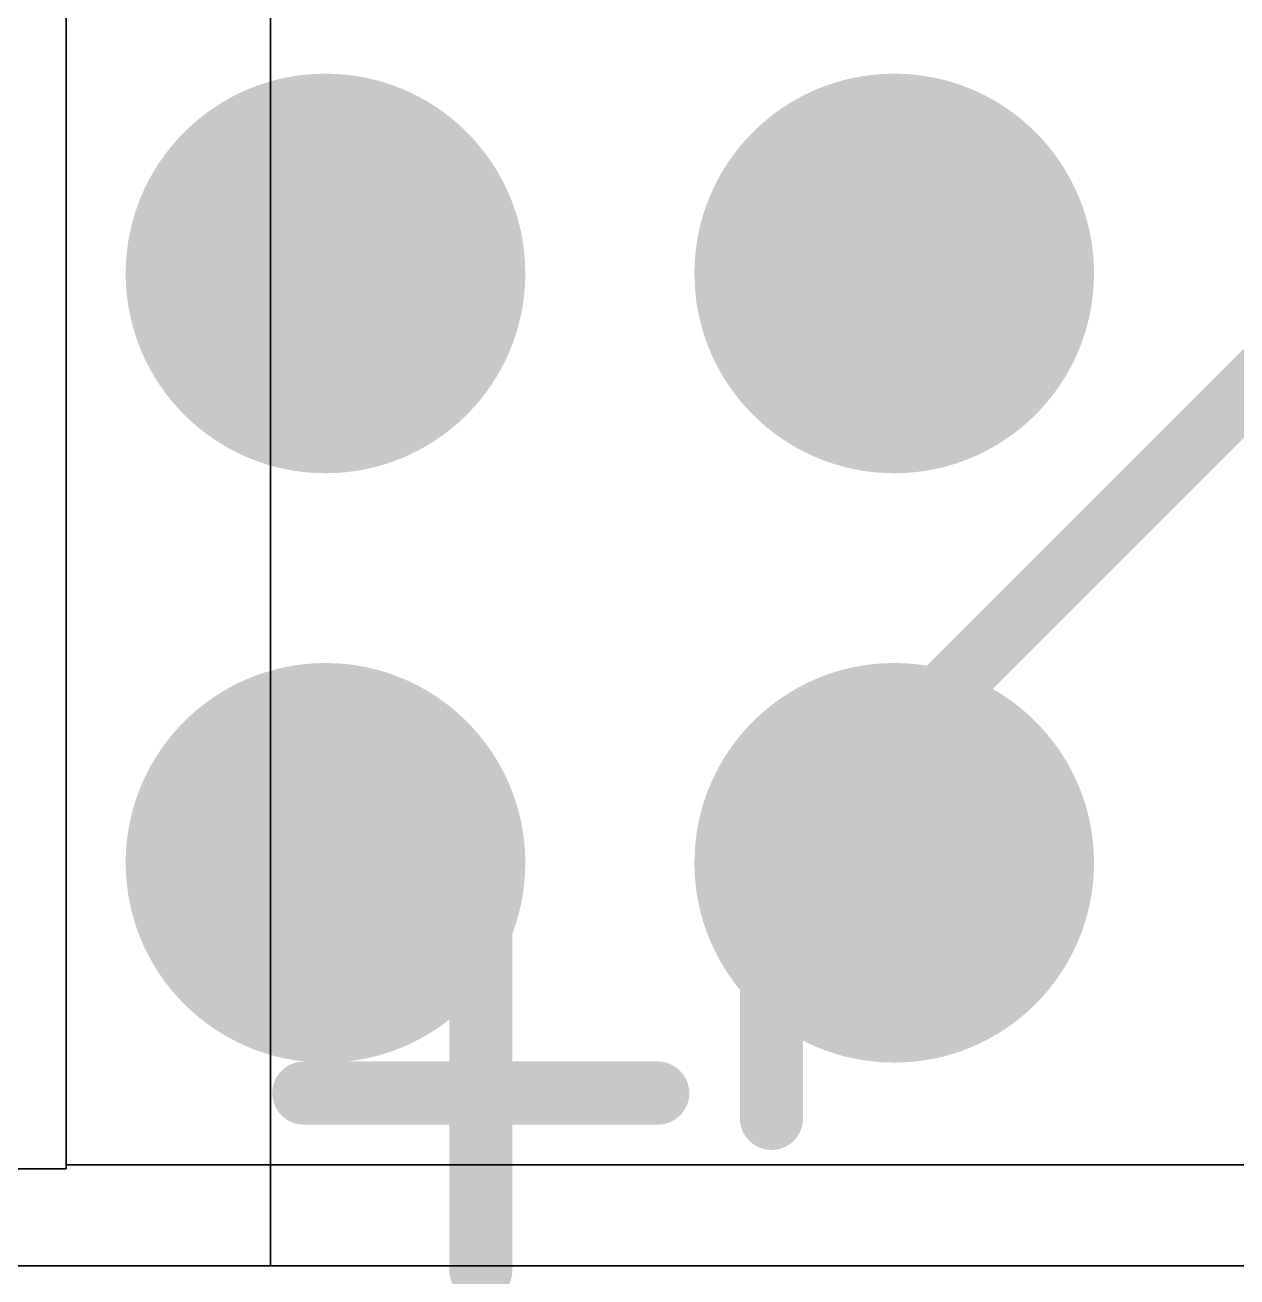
# Model space of a CAD drawing. Header units: inches. Extents: x -3 to 5259, y -3 to 5282.
# Drawn here: x 137.267 to 139.703, y 93.909 to 96.426 of the extents above; entities that cross this region are included whole.
import ezdxf

# ---------------------------------------------------------------- set-up
doc = ezdxf.new("R2010")
doc.units = ezdxf.units.IN
for name, color, linetype in [('Bottom Layer', 5, 'Continuous'), ('Bottom Solder', 6, 'Continuous'), ('Drill Drawing', 1, 'Continuous'), ('Layer 1', 16, 'Continuous'), ('Layer 2', 76, 'Continuous'), ('Top Layer', 1, 'Continuous'), ('Top Overlay', 2, 'Continuous'), ('Top Solder', 216, 'Continuous'), ('Via Holes', 16, 'Continuous')]:
    doc.layers.add(name, color=color, linetype=linetype)

# ---------------------------------------------------------------- blocks, each defined once
blk = doc.blocks.new('RVT1H470M0607_280')
at = {"layer": 'Top Overlay'}
for points in [[(-3.3334, 1.8288, 0.127, 0.127, 0), (-1.8348, 3.3274, 0.127, 0.127, 0)], [(-3.3334, 1.3208, 0.127, 0.127, 0), (-3.3334, 1.8288, 0.127, 0.127, 0)], [(-3.9176, 1.016, 0.127, 0.127, 0), (-3.9176, 1.7272, 0.127, 0.127, 0)], [(-4.2732, 1.3716, 0.127, 0.127, 0), (-3.562, 1.3716, 0.127, 0.127, 0)]]:
    blk.add_lwpolyline(points, format="xyseb", dxfattribs=at)
for points in [[(-3.3651, 1.8288, 0.0635, 0.0635, 1), (-3.3016, 1.8288, 0.0635, 0.0635, 1)], [(-3.3651, 1.8288, 0.0635, 0.0635, 1), (-3.3016, 1.8288, 0.0635, 0.0635, 1)], [(-3.9493, 1.7272, 0.0635, 0.0635, 1), (-3.8858, 1.7272, 0.0635, 0.0635, 1)], [(-4.3049, 1.3716, 0.0635, 0.0635, 1), (-4.2414, 1.3716, 0.0635, 0.0635, 1)], [(-3.5937, 1.3716, 0.0635, 0.0635, 1), (-3.5302, 1.3716, 0.0635, 0.0635, 1)], [(-3.3651, 1.3208, 0.0635, 0.0635, 1), (-3.3016, 1.3208, 0.0635, 0.0635, 1)], [(-3.9493, 1.016, 0.0635, 0.0635, 1), (-3.8858, 1.016, 0.0635, 0.0635, 1)]]:
    blk.add_lwpolyline(points, format="xyseb", close=True, dxfattribs=at)

msp = doc.modelspace()

# ---------------------------------------------------------------- hatches: boundary and pattern name
at = {"layer": 'Bottom Layer'}
h = msp.add_hatch(color=5, dxfattribs=at)
edge = h.paths.add_edge_path()
edge.add_arc((137.8712, 95.9267), 0.3, 0, 360)
h = msp.add_hatch(color=5, dxfattribs=at)
edge = h.paths.add_edge_path()
edge.add_arc((139.0142, 95.9267), 0.3, 0, 360)
h = msp.add_hatch(color=5, dxfattribs=at)
edge = h.paths.add_edge_path()
edge.add_arc((137.8712, 94.742), 0.3, 0, 360)
h = msp.add_hatch(color=5, dxfattribs=at)
edge = h.paths.add_edge_path()
edge.add_arc((139.0142, 94.742), 0.3, 0, 360)
at = {"layer": 'Bottom Solder'}
h = msp.add_hatch(color=6, dxfattribs=at)
edge = h.paths.add_edge_path()
edge.add_arc((137.8712, 95.9267), 0.4016, 0, 360)
h = msp.add_hatch(color=6, dxfattribs=at)
edge = h.paths.add_edge_path()
edge.add_arc((139.0142, 95.9267), 0.4016, 0, 360)
h = msp.add_hatch(color=6, dxfattribs=at)
edge = h.paths.add_edge_path()
edge.add_arc((137.8712, 94.742), 0.4016, 0, 360)
h = msp.add_hatch(color=6, dxfattribs=at)
edge = h.paths.add_edge_path()
edge.add_arc((139.0142, 94.742), 0.4016, 0, 360)
at = {"layer": 'Layer 1'}
h = msp.add_hatch(color=16, dxfattribs=at)
edge = h.paths.add_edge_path()
edge.add_arc((137.8712, 95.9267), 0.3, 0, 360)
h = msp.add_hatch(color=16, dxfattribs=at)
edge = h.paths.add_edge_path()
edge.add_arc((139.0142, 95.9267), 0.3, 0, 360)
h = msp.add_hatch(color=16, dxfattribs=at)
edge = h.paths.add_edge_path()
edge.add_arc((137.8712, 94.742), 0.3, 0, 360)
h = msp.add_hatch(color=16, dxfattribs=at)
edge = h.paths.add_edge_path()
edge.add_arc((139.0142, 94.742), 0.3, 0, 360)
at = {"layer": 'Layer 2'}
h = msp.add_hatch(color=76, dxfattribs=at)
edge = h.paths.add_edge_path()
edge.add_arc((137.8712, 95.9267), 0.3, 0, 360)
h = msp.add_hatch(color=76, dxfattribs=at)
edge = h.paths.add_edge_path()
edge.add_arc((139.0142, 95.9267), 0.3, 0, 360)
h = msp.add_hatch(color=76, dxfattribs=at)
edge = h.paths.add_edge_path()
edge.add_arc((137.8712, 94.742), 0.3, 0, 360)
h = msp.add_hatch(color=76, dxfattribs=at)
edge = h.paths.add_edge_path()
edge.add_arc((139.0142, 94.742), 0.3, 0, 360)
at = {"layer": 'Top Layer'}
h = msp.add_hatch(color=1, dxfattribs=at)
edge = h.paths.add_edge_path()
edge.add_arc((137.8712, 95.9267), 0.3, 0, 360)
h = msp.add_hatch(color=1, dxfattribs=at)
edge = h.paths.add_edge_path()
edge.add_arc((139.0142, 95.9267), 0.3, 0, 360)
h = msp.add_hatch(color=1, dxfattribs=at)
edge = h.paths.add_edge_path()
edge.add_arc((137.8712, 94.742), 0.3, 0, 360)
h = msp.add_hatch(color=1, dxfattribs=at)
edge = h.paths.add_edge_path()
edge.add_arc((139.0142, 94.742), 0.3, 0, 360)
at = {"layer": 'Top Solder'}
h = msp.add_hatch(color=216, dxfattribs=at)
edge = h.paths.add_edge_path()
edge.add_arc((137.8712, 95.9267), 0.4016, 0, 360)
h = msp.add_hatch(color=216, dxfattribs=at)
edge = h.paths.add_edge_path()
edge.add_arc((139.0142, 95.9267), 0.4016, 0, 360)
h = msp.add_hatch(color=216, dxfattribs=at)
edge = h.paths.add_edge_path()
edge.add_arc((137.8712, 94.742), 0.4016, 0, 360)
h = msp.add_hatch(color=216, dxfattribs=at)
edge = h.paths.add_edge_path()
edge.add_arc((139.0142, 94.742), 0.4016, 0, 360)
at = {"layer": 'Via Holes'}
h = msp.add_hatch(color=7, dxfattribs=at)
edge = h.paths.add_edge_path()
edge.add_arc((137.8712, 95.9267), 0.15, 0, 360)
h = msp.add_hatch(color=7, dxfattribs=at)
edge = h.paths.add_edge_path()
edge.add_arc((139.0142, 95.9267), 0.15, 0, 360)
h = msp.add_hatch(color=7, dxfattribs=at)
edge = h.paths.add_edge_path()
edge.add_arc((137.8712, 94.742), 0.15, 0, 360)
h = msp.add_hatch(color=7, dxfattribs=at)
edge = h.paths.add_edge_path()
edge.add_arc((139.0142, 94.742), 0.15, 0, 360)

# ---------------------------------------------------------------- linework, layer by layer
at = {"layer": 'Bottom Layer'}
for p, q in [((137.3499, 104.8183), (137.3499, 94.1266)), ((137.3499, 94.1348), (137.3499, 97.7185)), ((137.3499, 94.1266), (128.3669, 94.1266)), ((128.3669, 94.1266), (137.3499, 94.1266)), ((128.3669, 94.1266), (137.3499, 94.1266)), ((142.0563, 94.1348), (137.3499, 94.1348)), ((137.3499, 94.1266), (137.3499, 94.1348)), ((137.3499, 94.1348), (142.0563, 94.1348)), ((137.3499, 94.1266), (137.3499, 94.1348)), ((137.3499, 94.1348), (142.0563, 94.1348))]:
    msp.add_line(p, q, dxfattribs=at)
at = {"layer": 'Drill Drawing'}
for points in [[(137.7442, 96.0537, 0.0508, 0.0508, 0), (137.7442, 96.1807, 0.0508, 0.0508, 0)], [(137.7442, 96.1807, 0.0508, 0.0508, 0), (137.9982, 96.1807, 0.0508, 0.0508, 0)], [(137.9982, 96.0537, 0.0508, 0.0508, 0), (137.9982, 96.1807, 0.0508, 0.0508, 0)], [(138.8872, 96.0537, 0.0508, 0.0508, 0), (138.8872, 96.1807, 0.0508, 0.0508, 0)], [(138.8872, 96.1807, 0.0508, 0.0508, 0), (139.1412, 96.1807, 0.0508, 0.0508, 0)], [(139.1412, 96.0537, 0.0508, 0.0508, 0), (139.1412, 96.1807, 0.0508, 0.0508, 0)], [(137.795, 96.0029, 0.0508, 0.0508, 0), (137.795, 96.0791, 0.0508, 0.0508, 0)], [(137.795, 96.0791, 0.0508, 0.0508, 0), (137.9474, 96.0791, 0.0508, 0.0508, 0)], [(137.9474, 96.0029, 0.0508, 0.0508, 0), (137.9474, 96.0791, 0.0508, 0.0508, 0)], [(138.938, 96.0029, 0.0508, 0.0508, 0), (138.938, 96.0791, 0.0508, 0.0508, 0)], [(138.938, 96.0791, 0.0508, 0.0508, 0), (139.0904, 96.0791, 0.0508, 0.0508, 0)], [(139.0904, 96.0029, 0.0508, 0.0508, 0), (139.0904, 96.0791, 0.0508, 0.0508, 0)], [(137.6172, 95.7997, 0.0508, 0.0508, 0), (137.6172, 96.0537, 0.0508, 0.0508, 0)], [(137.6172, 96.0537, 0.0508, 0.0508, 0), (137.7442, 96.0537, 0.0508, 0.0508, 0)], [(137.9982, 96.0537, 0.0508, 0.0508, 0), (138.1252, 96.0537, 0.0508, 0.0508, 0)], [(138.1252, 95.7997, 0.0508, 0.0508, 0), (138.1252, 96.0537, 0.0508, 0.0508, 0)], [(138.7602, 95.7997, 0.0508, 0.0508, 0), (138.7602, 96.0537, 0.0508, 0.0508, 0)], [(138.7602, 96.0537, 0.0508, 0.0508, 0), (138.8872, 96.0537, 0.0508, 0.0508, 0)], [(139.1412, 96.0537, 0.0508, 0.0508, 0), (139.2682, 96.0537, 0.0508, 0.0508, 0)], [(139.2682, 95.7997, 0.0508, 0.0508, 0), (139.2682, 96.0537, 0.0508, 0.0508, 0)], [(137.7188, 95.8505, 0.0508, 0.0508, 0), (137.7188, 96.0029, 0.0508, 0.0508, 0)], [(137.7188, 96.0029, 0.0508, 0.0508, 0), (137.795, 96.0029, 0.0508, 0.0508, 0)], [(137.9474, 96.0029, 0.0508, 0.0508, 0), (138.0236, 96.0029, 0.0508, 0.0508, 0)], [(138.0236, 95.8505, 0.0508, 0.0508, 0), (138.0236, 96.0029, 0.0508, 0.0508, 0)], [(138.8618, 95.8505, 0.0508, 0.0508, 0), (138.8618, 96.0029, 0.0508, 0.0508, 0)], [(138.8618, 96.0029, 0.0508, 0.0508, 0), (138.938, 96.0029, 0.0508, 0.0508, 0)], [(139.0904, 96.0029, 0.0508, 0.0508, 0), (139.1666, 96.0029, 0.0508, 0.0508, 0)], [(139.1666, 95.8505, 0.0508, 0.0508, 0), (139.1666, 96.0029, 0.0508, 0.0508, 0)], [(137.7188, 95.8505, 0.0508, 0.0508, 0), (137.795, 95.8505, 0.0508, 0.0508, 0)], [(137.795, 95.7743, 0.0508, 0.0508, 0), (137.795, 95.8505, 0.0508, 0.0508, 0)], [(137.9474, 95.8505, 0.0508, 0.0508, 0), (138.0236, 95.8505, 0.0508, 0.0508, 0)], [(137.9474, 95.7743, 0.0508, 0.0508, 0), (137.9474, 95.8505, 0.0508, 0.0508, 0)], [(138.8618, 95.8505, 0.0508, 0.0508, 0), (138.938, 95.8505, 0.0508, 0.0508, 0)], [(138.938, 95.7743, 0.0508, 0.0508, 0), (138.938, 95.8505, 0.0508, 0.0508, 0)], [(139.0904, 95.8505, 0.0508, 0.0508, 0), (139.1666, 95.8505, 0.0508, 0.0508, 0)], [(139.0904, 95.7743, 0.0508, 0.0508, 0), (139.0904, 95.8505, 0.0508, 0.0508, 0)], [(137.6172, 95.7997, 0.0508, 0.0508, 0), (137.7442, 95.7997, 0.0508, 0.0508, 0)], [(137.7442, 95.6727, 0.0508, 0.0508, 0), (137.7442, 95.7997, 0.0508, 0.0508, 0)], [(137.9982, 95.7997, 0.0508, 0.0508, 0), (138.1252, 95.7997, 0.0508, 0.0508, 0)], [(137.9982, 95.6727, 0.0508, 0.0508, 0), (137.9982, 95.7997, 0.0508, 0.0508, 0)], [(138.7602, 95.7997, 0.0508, 0.0508, 0), (138.8872, 95.7997, 0.0508, 0.0508, 0)], [(138.8872, 95.6727, 0.0508, 0.0508, 0), (138.8872, 95.7997, 0.0508, 0.0508, 0)], [(139.1412, 95.7997, 0.0508, 0.0508, 0), (139.2682, 95.7997, 0.0508, 0.0508, 0)], [(139.1412, 95.6727, 0.0508, 0.0508, 0), (139.1412, 95.7997, 0.0508, 0.0508, 0)], [(137.795, 95.7743, 0.0508, 0.0508, 0), (137.9474, 95.7743, 0.0508, 0.0508, 0)], [(138.938, 95.7743, 0.0508, 0.0508, 0), (139.0904, 95.7743, 0.0508, 0.0508, 0)], [(137.7442, 95.6727, 0.0508, 0.0508, 0), (137.9982, 95.6727, 0.0508, 0.0508, 0)], [(138.8872, 95.6727, 0.0508, 0.0508, 0), (139.1412, 95.6727, 0.0508, 0.0508, 0)], [(137.7442, 94.869, 0.0508, 0.0508, 0), (137.7442, 94.996, 0.0508, 0.0508, 0)], [(137.7442, 94.996, 0.0508, 0.0508, 0), (137.9982, 94.996, 0.0508, 0.0508, 0)], [(137.9982, 94.869, 0.0508, 0.0508, 0), (137.9982, 94.996, 0.0508, 0.0508, 0)], [(138.8872, 94.869, 0.0508, 0.0508, 0), (138.8872, 94.996, 0.0508, 0.0508, 0)], [(138.8872, 94.996, 0.0508, 0.0508, 0), (139.1412, 94.996, 0.0508, 0.0508, 0)], [(139.1412, 94.869, 0.0508, 0.0508, 0), (139.1412, 94.996, 0.0508, 0.0508, 0)], [(137.795, 94.8182, 0.0508, 0.0508, 0), (137.795, 94.8944, 0.0508, 0.0508, 0)], [(137.795, 94.8944, 0.0508, 0.0508, 0), (137.9474, 94.8944, 0.0508, 0.0508, 0)], [(137.9474, 94.8182, 0.0508, 0.0508, 0), (137.9474, 94.8944, 0.0508, 0.0508, 0)], [(138.938, 94.8182, 0.0508, 0.0508, 0), (138.938, 94.8944, 0.0508, 0.0508, 0)], [(138.938, 94.8944, 0.0508, 0.0508, 0), (139.0904, 94.8944, 0.0508, 0.0508, 0)], [(139.0904, 94.8182, 0.0508, 0.0508, 0), (139.0904, 94.8944, 0.0508, 0.0508, 0)], [(137.6172, 94.615, 0.0508, 0.0508, 0), (137.6172, 94.869, 0.0508, 0.0508, 0)], [(137.6172, 94.869, 0.0508, 0.0508, 0), (137.7442, 94.869, 0.0508, 0.0508, 0)], [(137.9982, 94.869, 0.0508, 0.0508, 0), (138.1252, 94.869, 0.0508, 0.0508, 0)], [(138.1252, 94.615, 0.0508, 0.0508, 0), (138.1252, 94.869, 0.0508, 0.0508, 0)], [(138.7602, 94.615, 0.0508, 0.0508, 0), (138.7602, 94.869, 0.0508, 0.0508, 0)], [(138.7602, 94.869, 0.0508, 0.0508, 0), (138.8872, 94.869, 0.0508, 0.0508, 0)], [(139.1412, 94.869, 0.0508, 0.0508, 0), (139.2682, 94.869, 0.0508, 0.0508, 0)], [(139.2682, 94.615, 0.0508, 0.0508, 0), (139.2682, 94.869, 0.0508, 0.0508, 0)], [(137.7188, 94.6658, 0.0508, 0.0508, 0), (137.7188, 94.8182, 0.0508, 0.0508, 0)], [(137.7188, 94.8182, 0.0508, 0.0508, 0), (137.795, 94.8182, 0.0508, 0.0508, 0)], [(137.9474, 94.8182, 0.0508, 0.0508, 0), (138.0236, 94.8182, 0.0508, 0.0508, 0)], [(138.0236, 94.6658, 0.0508, 0.0508, 0), (138.0236, 94.8182, 0.0508, 0.0508, 0)], [(138.8618, 94.6658, 0.0508, 0.0508, 0), (138.8618, 94.8182, 0.0508, 0.0508, 0)], [(138.8618, 94.8182, 0.0508, 0.0508, 0), (138.938, 94.8182, 0.0508, 0.0508, 0)], [(139.0904, 94.8182, 0.0508, 0.0508, 0), (139.1666, 94.8182, 0.0508, 0.0508, 0)], [(139.1666, 94.6658, 0.0508, 0.0508, 0), (139.1666, 94.8182, 0.0508, 0.0508, 0)], [(137.7188, 94.6658, 0.0508, 0.0508, 0), (137.795, 94.6658, 0.0508, 0.0508, 0)], [(137.795, 94.5896, 0.0508, 0.0508, 0), (137.795, 94.6658, 0.0508, 0.0508, 0)], [(137.9474, 94.6658, 0.0508, 0.0508, 0), (138.0236, 94.6658, 0.0508, 0.0508, 0)], [(137.9474, 94.5896, 0.0508, 0.0508, 0), (137.9474, 94.6658, 0.0508, 0.0508, 0)], [(138.8618, 94.6658, 0.0508, 0.0508, 0), (138.938, 94.6658, 0.0508, 0.0508, 0)], [(138.938, 94.5896, 0.0508, 0.0508, 0), (138.938, 94.6658, 0.0508, 0.0508, 0)], [(139.0904, 94.6658, 0.0508, 0.0508, 0), (139.1666, 94.6658, 0.0508, 0.0508, 0)], [(139.0904, 94.5896, 0.0508, 0.0508, 0), (139.0904, 94.6658, 0.0508, 0.0508, 0)], [(137.6172, 94.615, 0.0508, 0.0508, 0), (137.7442, 94.615, 0.0508, 0.0508, 0)], [(137.7442, 94.488, 0.0508, 0.0508, 0), (137.7442, 94.615, 0.0508, 0.0508, 0)], [(137.9982, 94.615, 0.0508, 0.0508, 0), (138.1252, 94.615, 0.0508, 0.0508, 0)], [(137.9982, 94.488, 0.0508, 0.0508, 0), (137.9982, 94.615, 0.0508, 0.0508, 0)], [(138.7602, 94.615, 0.0508, 0.0508, 0), (138.8872, 94.615, 0.0508, 0.0508, 0)], [(138.8872, 94.488, 0.0508, 0.0508, 0), (138.8872, 94.615, 0.0508, 0.0508, 0)], [(139.1412, 94.615, 0.0508, 0.0508, 0), (139.2682, 94.615, 0.0508, 0.0508, 0)], [(139.1412, 94.488, 0.0508, 0.0508, 0), (139.1412, 94.615, 0.0508, 0.0508, 0)], [(137.795, 94.5896, 0.0508, 0.0508, 0), (137.9474, 94.5896, 0.0508, 0.0508, 0)], [(138.938, 94.5896, 0.0508, 0.0508, 0), (139.0904, 94.5896, 0.0508, 0.0508, 0)], [(137.7442, 94.488, 0.0508, 0.0508, 0), (137.9982, 94.488, 0.0508, 0.0508, 0)], [(138.8872, 94.488, 0.0508, 0.0508, 0), (139.1412, 94.488, 0.0508, 0.0508, 0)]]:
    msp.add_lwpolyline(points, format="xyseb", dxfattribs=at)
for points in [[(137.7315, 96.1807, 0.0254, 0.0254, 1), (137.7569, 96.1807, 0.0254, 0.0254, 1)], [(137.7315, 96.1807, 0.0254, 0.0254, 1), (137.7569, 96.1807, 0.0254, 0.0254, 1)], [(137.9855, 96.1807, 0.0254, 0.0254, 1), (138.0109, 96.1807, 0.0254, 0.0254, 1)], [(137.9855, 96.1807, 0.0254, 0.0254, 1), (138.0109, 96.1807, 0.0254, 0.0254, 1)], [(138.8745, 96.1807, 0.0254, 0.0254, 1), (138.8999, 96.1807, 0.0254, 0.0254, 1)], [(138.8745, 96.1807, 0.0254, 0.0254, 1), (138.8999, 96.1807, 0.0254, 0.0254, 1)], [(139.1285, 96.1807, 0.0254, 0.0254, 1), (139.1539, 96.1807, 0.0254, 0.0254, 1)], [(139.1285, 96.1807, 0.0254, 0.0254, 1), (139.1539, 96.1807, 0.0254, 0.0254, 1)], [(137.7823, 96.0791, 0.0254, 0.0254, 1), (137.8077, 96.0791, 0.0254, 0.0254, 1)], [(137.7823, 96.0791, 0.0254, 0.0254, 1), (137.8077, 96.0791, 0.0254, 0.0254, 1)], [(137.9347, 96.0791, 0.0254, 0.0254, 1), (137.9601, 96.0791, 0.0254, 0.0254, 1)], [(137.9347, 96.0791, 0.0254, 0.0254, 1), (137.9601, 96.0791, 0.0254, 0.0254, 1)], [(138.9253, 96.0791, 0.0254, 0.0254, 1), (138.9507, 96.0791, 0.0254, 0.0254, 1)], [(138.9253, 96.0791, 0.0254, 0.0254, 1), (138.9507, 96.0791, 0.0254, 0.0254, 1)], [(139.0777, 96.0791, 0.0254, 0.0254, 1), (139.1031, 96.0791, 0.0254, 0.0254, 1)], [(139.0777, 96.0791, 0.0254, 0.0254, 1), (139.1031, 96.0791, 0.0254, 0.0254, 1)], [(137.6045, 96.0537, 0.0254, 0.0254, 1), (137.6299, 96.0537, 0.0254, 0.0254, 1)], [(137.6045, 96.0537, 0.0254, 0.0254, 1), (137.6299, 96.0537, 0.0254, 0.0254, 1)], [(137.7315, 96.0537, 0.0254, 0.0254, 1), (137.7569, 96.0537, 0.0254, 0.0254, 1)], [(137.7315, 96.0537, 0.0254, 0.0254, 1), (137.7569, 96.0537, 0.0254, 0.0254, 1)], [(137.9855, 96.0537, 0.0254, 0.0254, 1), (138.0109, 96.0537, 0.0254, 0.0254, 1)], [(137.9855, 96.0537, 0.0254, 0.0254, 1), (138.0109, 96.0537, 0.0254, 0.0254, 1)], [(138.1125, 96.0537, 0.0254, 0.0254, 1), (138.1379, 96.0537, 0.0254, 0.0254, 1)], [(138.1125, 96.0537, 0.0254, 0.0254, 1), (138.1379, 96.0537, 0.0254, 0.0254, 1)], [(138.7475, 96.0537, 0.0254, 0.0254, 1), (138.7729, 96.0537, 0.0254, 0.0254, 1)], [(138.7475, 96.0537, 0.0254, 0.0254, 1), (138.7729, 96.0537, 0.0254, 0.0254, 1)], [(138.8745, 96.0537, 0.0254, 0.0254, 1), (138.8999, 96.0537, 0.0254, 0.0254, 1)], [(138.8745, 96.0537, 0.0254, 0.0254, 1), (138.8999, 96.0537, 0.0254, 0.0254, 1)], [(139.1285, 96.0537, 0.0254, 0.0254, 1), (139.1539, 96.0537, 0.0254, 0.0254, 1)], [(139.1285, 96.0537, 0.0254, 0.0254, 1), (139.1539, 96.0537, 0.0254, 0.0254, 1)], [(139.2555, 96.0537, 0.0254, 0.0254, 1), (139.2809, 96.0537, 0.0254, 0.0254, 1)], [(139.2555, 96.0537, 0.0254, 0.0254, 1), (139.2809, 96.0537, 0.0254, 0.0254, 1)], [(137.7061, 96.0029, 0.0254, 0.0254, 1), (137.7315, 96.0029, 0.0254, 0.0254, 1)], [(137.7061, 96.0029, 0.0254, 0.0254, 1), (137.7315, 96.0029, 0.0254, 0.0254, 1)], [(137.7823, 96.0029, 0.0254, 0.0254, 1), (137.8077, 96.0029, 0.0254, 0.0254, 1)], [(137.7823, 96.0029, 0.0254, 0.0254, 1), (137.8077, 96.0029, 0.0254, 0.0254, 1)], [(137.9347, 96.0029, 0.0254, 0.0254, 1), (137.9601, 96.0029, 0.0254, 0.0254, 1)], [(137.9347, 96.0029, 0.0254, 0.0254, 1), (137.9601, 96.0029, 0.0254, 0.0254, 1)], [(138.0109, 96.0029, 0.0254, 0.0254, 1), (138.0363, 96.0029, 0.0254, 0.0254, 1)], [(138.0109, 96.0029, 0.0254, 0.0254, 1), (138.0363, 96.0029, 0.0254, 0.0254, 1)], [(138.8491, 96.0029, 0.0254, 0.0254, 1), (138.8745, 96.0029, 0.0254, 0.0254, 1)], [(138.8491, 96.0029, 0.0254, 0.0254, 1), (138.8745, 96.0029, 0.0254, 0.0254, 1)], [(138.9253, 96.0029, 0.0254, 0.0254, 1), (138.9507, 96.0029, 0.0254, 0.0254, 1)], [(138.9253, 96.0029, 0.0254, 0.0254, 1), (138.9507, 96.0029, 0.0254, 0.0254, 1)], [(139.0777, 96.0029, 0.0254, 0.0254, 1), (139.1031, 96.0029, 0.0254, 0.0254, 1)], [(139.0777, 96.0029, 0.0254, 0.0254, 1), (139.1031, 96.0029, 0.0254, 0.0254, 1)], [(139.1539, 96.0029, 0.0254, 0.0254, 1), (139.1793, 96.0029, 0.0254, 0.0254, 1)], [(139.1539, 96.0029, 0.0254, 0.0254, 1), (139.1793, 96.0029, 0.0254, 0.0254, 1)], [(137.7061, 95.8505, 0.0254, 0.0254, 1), (137.7315, 95.8505, 0.0254, 0.0254, 1)], [(137.7061, 95.8505, 0.0254, 0.0254, 1), (137.7315, 95.8505, 0.0254, 0.0254, 1)], [(137.7823, 95.8505, 0.0254, 0.0254, 1), (137.8077, 95.8505, 0.0254, 0.0254, 1)], [(137.7823, 95.8505, 0.0254, 0.0254, 1), (137.8077, 95.8505, 0.0254, 0.0254, 1)], [(137.9347, 95.8505, 0.0254, 0.0254, 1), (137.9601, 95.8505, 0.0254, 0.0254, 1)], [(137.9347, 95.8505, 0.0254, 0.0254, 1), (137.9601, 95.8505, 0.0254, 0.0254, 1)], [(138.0109, 95.8505, 0.0254, 0.0254, 1), (138.0363, 95.8505, 0.0254, 0.0254, 1)], [(138.0109, 95.8505, 0.0254, 0.0254, 1), (138.0363, 95.8505, 0.0254, 0.0254, 1)], [(138.8491, 95.8505, 0.0254, 0.0254, 1), (138.8745, 95.8505, 0.0254, 0.0254, 1)], [(138.8491, 95.8505, 0.0254, 0.0254, 1), (138.8745, 95.8505, 0.0254, 0.0254, 1)], [(138.9253, 95.8505, 0.0254, 0.0254, 1), (138.9507, 95.8505, 0.0254, 0.0254, 1)], [(138.9253, 95.8505, 0.0254, 0.0254, 1), (138.9507, 95.8505, 0.0254, 0.0254, 1)], [(139.0777, 95.8505, 0.0254, 0.0254, 1), (139.1031, 95.8505, 0.0254, 0.0254, 1)], [(139.0777, 95.8505, 0.0254, 0.0254, 1), (139.1031, 95.8505, 0.0254, 0.0254, 1)], [(139.1539, 95.8505, 0.0254, 0.0254, 1), (139.1793, 95.8505, 0.0254, 0.0254, 1)], [(139.1539, 95.8505, 0.0254, 0.0254, 1), (139.1793, 95.8505, 0.0254, 0.0254, 1)], [(137.6045, 95.7997, 0.0254, 0.0254, 1), (137.6299, 95.7997, 0.0254, 0.0254, 1)], [(137.6045, 95.7997, 0.0254, 0.0254, 1), (137.6299, 95.7997, 0.0254, 0.0254, 1)], [(137.7315, 95.7997, 0.0254, 0.0254, 1), (137.7569, 95.7997, 0.0254, 0.0254, 1)], [(137.7315, 95.7997, 0.0254, 0.0254, 1), (137.7569, 95.7997, 0.0254, 0.0254, 1)], [(137.9855, 95.7997, 0.0254, 0.0254, 1), (138.0109, 95.7997, 0.0254, 0.0254, 1)], [(137.9855, 95.7997, 0.0254, 0.0254, 1), (138.0109, 95.7997, 0.0254, 0.0254, 1)], [(138.1125, 95.7997, 0.0254, 0.0254, 1), (138.1379, 95.7997, 0.0254, 0.0254, 1)], [(138.1125, 95.7997, 0.0254, 0.0254, 1), (138.1379, 95.7997, 0.0254, 0.0254, 1)], [(138.7475, 95.7997, 0.0254, 0.0254, 1), (138.7729, 95.7997, 0.0254, 0.0254, 1)], [(138.7475, 95.7997, 0.0254, 0.0254, 1), (138.7729, 95.7997, 0.0254, 0.0254, 1)], [(138.8745, 95.7997, 0.0254, 0.0254, 1), (138.8999, 95.7997, 0.0254, 0.0254, 1)], [(138.8745, 95.7997, 0.0254, 0.0254, 1), (138.8999, 95.7997, 0.0254, 0.0254, 1)], [(139.1285, 95.7997, 0.0254, 0.0254, 1), (139.1539, 95.7997, 0.0254, 0.0254, 1)], [(139.1285, 95.7997, 0.0254, 0.0254, 1), (139.1539, 95.7997, 0.0254, 0.0254, 1)], [(139.2555, 95.7997, 0.0254, 0.0254, 1), (139.2809, 95.7997, 0.0254, 0.0254, 1)], [(139.2555, 95.7997, 0.0254, 0.0254, 1), (139.2809, 95.7997, 0.0254, 0.0254, 1)], [(137.7823, 95.7743, 0.0254, 0.0254, 1), (137.8077, 95.7743, 0.0254, 0.0254, 1)], [(137.7823, 95.7743, 0.0254, 0.0254, 1), (137.8077, 95.7743, 0.0254, 0.0254, 1)], [(137.9347, 95.7743, 0.0254, 0.0254, 1), (137.9601, 95.7743, 0.0254, 0.0254, 1)], [(137.9347, 95.7743, 0.0254, 0.0254, 1), (137.9601, 95.7743, 0.0254, 0.0254, 1)], [(138.9253, 95.7743, 0.0254, 0.0254, 1), (138.9507, 95.7743, 0.0254, 0.0254, 1)], [(138.9253, 95.7743, 0.0254, 0.0254, 1), (138.9507, 95.7743, 0.0254, 0.0254, 1)], [(139.0777, 95.7743, 0.0254, 0.0254, 1), (139.1031, 95.7743, 0.0254, 0.0254, 1)], [(139.0777, 95.7743, 0.0254, 0.0254, 1), (139.1031, 95.7743, 0.0254, 0.0254, 1)], [(137.7315, 95.6727, 0.0254, 0.0254, 1), (137.7569, 95.6727, 0.0254, 0.0254, 1)], [(137.7315, 95.6727, 0.0254, 0.0254, 1), (137.7569, 95.6727, 0.0254, 0.0254, 1)], [(137.9855, 95.6727, 0.0254, 0.0254, 1), (138.0109, 95.6727, 0.0254, 0.0254, 1)], [(137.9855, 95.6727, 0.0254, 0.0254, 1), (138.0109, 95.6727, 0.0254, 0.0254, 1)], [(138.8745, 95.6727, 0.0254, 0.0254, 1), (138.8999, 95.6727, 0.0254, 0.0254, 1)], [(138.8745, 95.6727, 0.0254, 0.0254, 1), (138.8999, 95.6727, 0.0254, 0.0254, 1)], [(139.1285, 95.6727, 0.0254, 0.0254, 1), (139.1539, 95.6727, 0.0254, 0.0254, 1)], [(139.1285, 95.6727, 0.0254, 0.0254, 1), (139.1539, 95.6727, 0.0254, 0.0254, 1)], [(137.7315, 94.996, 0.0254, 0.0254, 1), (137.7569, 94.996, 0.0254, 0.0254, 1)], [(137.7315, 94.996, 0.0254, 0.0254, 1), (137.7569, 94.996, 0.0254, 0.0254, 1)], [(137.9855, 94.996, 0.0254, 0.0254, 1), (138.0109, 94.996, 0.0254, 0.0254, 1)], [(137.9855, 94.996, 0.0254, 0.0254, 1), (138.0109, 94.996, 0.0254, 0.0254, 1)], [(138.8745, 94.996, 0.0254, 0.0254, 1), (138.8999, 94.996, 0.0254, 0.0254, 1)], [(138.8745, 94.996, 0.0254, 0.0254, 1), (138.8999, 94.996, 0.0254, 0.0254, 1)], [(139.1285, 94.996, 0.0254, 0.0254, 1), (139.1539, 94.996, 0.0254, 0.0254, 1)], [(139.1285, 94.996, 0.0254, 0.0254, 1), (139.1539, 94.996, 0.0254, 0.0254, 1)], [(137.7823, 94.8944, 0.0254, 0.0254, 1), (137.8077, 94.8944, 0.0254, 0.0254, 1)], [(137.7823, 94.8944, 0.0254, 0.0254, 1), (137.8077, 94.8944, 0.0254, 0.0254, 1)], [(137.9347, 94.8944, 0.0254, 0.0254, 1), (137.9601, 94.8944, 0.0254, 0.0254, 1)], [(137.9347, 94.8944, 0.0254, 0.0254, 1), (137.9601, 94.8944, 0.0254, 0.0254, 1)], [(138.9253, 94.8944, 0.0254, 0.0254, 1), (138.9507, 94.8944, 0.0254, 0.0254, 1)], [(138.9253, 94.8944, 0.0254, 0.0254, 1), (138.9507, 94.8944, 0.0254, 0.0254, 1)], [(139.0777, 94.8944, 0.0254, 0.0254, 1), (139.1031, 94.8944, 0.0254, 0.0254, 1)], [(139.0777, 94.8944, 0.0254, 0.0254, 1), (139.1031, 94.8944, 0.0254, 0.0254, 1)], [(137.6045, 94.869, 0.0254, 0.0254, 1), (137.6299, 94.869, 0.0254, 0.0254, 1)], [(137.6045, 94.869, 0.0254, 0.0254, 1), (137.6299, 94.869, 0.0254, 0.0254, 1)], [(137.7315, 94.869, 0.0254, 0.0254, 1), (137.7569, 94.869, 0.0254, 0.0254, 1)], [(137.7315, 94.869, 0.0254, 0.0254, 1), (137.7569, 94.869, 0.0254, 0.0254, 1)], [(137.9855, 94.869, 0.0254, 0.0254, 1), (138.0109, 94.869, 0.0254, 0.0254, 1)], [(137.9855, 94.869, 0.0254, 0.0254, 1), (138.0109, 94.869, 0.0254, 0.0254, 1)], [(138.1125, 94.869, 0.0254, 0.0254, 1), (138.1379, 94.869, 0.0254, 0.0254, 1)], [(138.1125, 94.869, 0.0254, 0.0254, 1), (138.1379, 94.869, 0.0254, 0.0254, 1)], [(138.7475, 94.869, 0.0254, 0.0254, 1), (138.7729, 94.869, 0.0254, 0.0254, 1)], [(138.7475, 94.869, 0.0254, 0.0254, 1), (138.7729, 94.869, 0.0254, 0.0254, 1)], [(138.8745, 94.869, 0.0254, 0.0254, 1), (138.8999, 94.869, 0.0254, 0.0254, 1)], [(138.8745, 94.869, 0.0254, 0.0254, 1), (138.8999, 94.869, 0.0254, 0.0254, 1)], [(139.1285, 94.869, 0.0254, 0.0254, 1), (139.1539, 94.869, 0.0254, 0.0254, 1)], [(139.1285, 94.869, 0.0254, 0.0254, 1), (139.1539, 94.869, 0.0254, 0.0254, 1)], [(139.2555, 94.869, 0.0254, 0.0254, 1), (139.2809, 94.869, 0.0254, 0.0254, 1)], [(139.2555, 94.869, 0.0254, 0.0254, 1), (139.2809, 94.869, 0.0254, 0.0254, 1)], [(137.7061, 94.8182, 0.0254, 0.0254, 1), (137.7315, 94.8182, 0.0254, 0.0254, 1)], [(137.7061, 94.8182, 0.0254, 0.0254, 1), (137.7315, 94.8182, 0.0254, 0.0254, 1)], [(137.7823, 94.8182, 0.0254, 0.0254, 1), (137.8077, 94.8182, 0.0254, 0.0254, 1)], [(137.7823, 94.8182, 0.0254, 0.0254, 1), (137.8077, 94.8182, 0.0254, 0.0254, 1)], [(137.9347, 94.8182, 0.0254, 0.0254, 1), (137.9601, 94.8182, 0.0254, 0.0254, 1)], [(137.9347, 94.8182, 0.0254, 0.0254, 1), (137.9601, 94.8182, 0.0254, 0.0254, 1)], [(138.0109, 94.8182, 0.0254, 0.0254, 1), (138.0363, 94.8182, 0.0254, 0.0254, 1)], [(138.0109, 94.8182, 0.0254, 0.0254, 1), (138.0363, 94.8182, 0.0254, 0.0254, 1)], [(138.8491, 94.8182, 0.0254, 0.0254, 1), (138.8745, 94.8182, 0.0254, 0.0254, 1)], [(138.8491, 94.8182, 0.0254, 0.0254, 1), (138.8745, 94.8182, 0.0254, 0.0254, 1)], [(138.9253, 94.8182, 0.0254, 0.0254, 1), (138.9507, 94.8182, 0.0254, 0.0254, 1)], [(138.9253, 94.8182, 0.0254, 0.0254, 1), (138.9507, 94.8182, 0.0254, 0.0254, 1)], [(139.0777, 94.8182, 0.0254, 0.0254, 1), (139.1031, 94.8182, 0.0254, 0.0254, 1)], [(139.0777, 94.8182, 0.0254, 0.0254, 1), (139.1031, 94.8182, 0.0254, 0.0254, 1)], [(139.1539, 94.8182, 0.0254, 0.0254, 1), (139.1793, 94.8182, 0.0254, 0.0254, 1)], [(139.1539, 94.8182, 0.0254, 0.0254, 1), (139.1793, 94.8182, 0.0254, 0.0254, 1)], [(137.7061, 94.6658, 0.0254, 0.0254, 1), (137.7315, 94.6658, 0.0254, 0.0254, 1)], [(137.7061, 94.6658, 0.0254, 0.0254, 1), (137.7315, 94.6658, 0.0254, 0.0254, 1)], [(137.7823, 94.6658, 0.0254, 0.0254, 1), (137.8077, 94.6658, 0.0254, 0.0254, 1)], [(137.7823, 94.6658, 0.0254, 0.0254, 1), (137.8077, 94.6658, 0.0254, 0.0254, 1)], [(137.9347, 94.6658, 0.0254, 0.0254, 1), (137.9601, 94.6658, 0.0254, 0.0254, 1)], [(137.9347, 94.6658, 0.0254, 0.0254, 1), (137.9601, 94.6658, 0.0254, 0.0254, 1)], [(138.0109, 94.6658, 0.0254, 0.0254, 1), (138.0363, 94.6658, 0.0254, 0.0254, 1)], [(138.0109, 94.6658, 0.0254, 0.0254, 1), (138.0363, 94.6658, 0.0254, 0.0254, 1)], [(138.8491, 94.6658, 0.0254, 0.0254, 1), (138.8745, 94.6658, 0.0254, 0.0254, 1)], [(138.8491, 94.6658, 0.0254, 0.0254, 1), (138.8745, 94.6658, 0.0254, 0.0254, 1)], [(138.9253, 94.6658, 0.0254, 0.0254, 1), (138.9507, 94.6658, 0.0254, 0.0254, 1)], [(138.9253, 94.6658, 0.0254, 0.0254, 1), (138.9507, 94.6658, 0.0254, 0.0254, 1)], [(139.0777, 94.6658, 0.0254, 0.0254, 1), (139.1031, 94.6658, 0.0254, 0.0254, 1)], [(139.0777, 94.6658, 0.0254, 0.0254, 1), (139.1031, 94.6658, 0.0254, 0.0254, 1)], [(139.1539, 94.6658, 0.0254, 0.0254, 1), (139.1793, 94.6658, 0.0254, 0.0254, 1)], [(139.1539, 94.6658, 0.0254, 0.0254, 1), (139.1793, 94.6658, 0.0254, 0.0254, 1)], [(137.6045, 94.615, 0.0254, 0.0254, 1), (137.6299, 94.615, 0.0254, 0.0254, 1)], [(137.6045, 94.615, 0.0254, 0.0254, 1), (137.6299, 94.615, 0.0254, 0.0254, 1)], [(137.7315, 94.615, 0.0254, 0.0254, 1), (137.7569, 94.615, 0.0254, 0.0254, 1)], [(137.7315, 94.615, 0.0254, 0.0254, 1), (137.7569, 94.615, 0.0254, 0.0254, 1)], [(137.9855, 94.615, 0.0254, 0.0254, 1), (138.0109, 94.615, 0.0254, 0.0254, 1)], [(137.9855, 94.615, 0.0254, 0.0254, 1), (138.0109, 94.615, 0.0254, 0.0254, 1)], [(138.1125, 94.615, 0.0254, 0.0254, 1), (138.1379, 94.615, 0.0254, 0.0254, 1)], [(138.1125, 94.615, 0.0254, 0.0254, 1), (138.1379, 94.615, 0.0254, 0.0254, 1)], [(138.7475, 94.615, 0.0254, 0.0254, 1), (138.7729, 94.615, 0.0254, 0.0254, 1)], [(138.7475, 94.615, 0.0254, 0.0254, 1), (138.7729, 94.615, 0.0254, 0.0254, 1)], [(138.8745, 94.615, 0.0254, 0.0254, 1), (138.8999, 94.615, 0.0254, 0.0254, 1)], [(138.8745, 94.615, 0.0254, 0.0254, 1), (138.8999, 94.615, 0.0254, 0.0254, 1)], [(139.1285, 94.615, 0.0254, 0.0254, 1), (139.1539, 94.615, 0.0254, 0.0254, 1)], [(139.1285, 94.615, 0.0254, 0.0254, 1), (139.1539, 94.615, 0.0254, 0.0254, 1)], [(139.2555, 94.615, 0.0254, 0.0254, 1), (139.2809, 94.615, 0.0254, 0.0254, 1)], [(139.2555, 94.615, 0.0254, 0.0254, 1), (139.2809, 94.615, 0.0254, 0.0254, 1)], [(137.7823, 94.5896, 0.0254, 0.0254, 1), (137.8077, 94.5896, 0.0254, 0.0254, 1)], [(137.7823, 94.5896, 0.0254, 0.0254, 1), (137.8077, 94.5896, 0.0254, 0.0254, 1)], [(137.9347, 94.5896, 0.0254, 0.0254, 1), (137.9601, 94.5896, 0.0254, 0.0254, 1)], [(137.9347, 94.5896, 0.0254, 0.0254, 1), (137.9601, 94.5896, 0.0254, 0.0254, 1)], [(138.9253, 94.5896, 0.0254, 0.0254, 1), (138.9507, 94.5896, 0.0254, 0.0254, 1)], [(138.9253, 94.5896, 0.0254, 0.0254, 1), (138.9507, 94.5896, 0.0254, 0.0254, 1)], [(139.0777, 94.5896, 0.0254, 0.0254, 1), (139.1031, 94.5896, 0.0254, 0.0254, 1)], [(139.0777, 94.5896, 0.0254, 0.0254, 1), (139.1031, 94.5896, 0.0254, 0.0254, 1)], [(137.7315, 94.488, 0.0254, 0.0254, 1), (137.7569, 94.488, 0.0254, 0.0254, 1)], [(137.7315, 94.488, 0.0254, 0.0254, 1), (137.7569, 94.488, 0.0254, 0.0254, 1)], [(137.9855, 94.488, 0.0254, 0.0254, 1), (138.0109, 94.488, 0.0254, 0.0254, 1)], [(137.9855, 94.488, 0.0254, 0.0254, 1), (138.0109, 94.488, 0.0254, 0.0254, 1)], [(138.8745, 94.488, 0.0254, 0.0254, 1), (138.8999, 94.488, 0.0254, 0.0254, 1)], [(138.8745, 94.488, 0.0254, 0.0254, 1), (138.8999, 94.488, 0.0254, 0.0254, 1)], [(139.1285, 94.488, 0.0254, 0.0254, 1), (139.1539, 94.488, 0.0254, 0.0254, 1)], [(139.1285, 94.488, 0.0254, 0.0254, 1), (139.1539, 94.488, 0.0254, 0.0254, 1)]]:
    msp.add_lwpolyline(points, format="xyseb", close=True, dxfattribs=at)
at = {"layer": 'Layer 1'}
for p, q in [((137.761, 104.511), (137.761, 93.9319)), ((137.761, 93.9319), (137.761, 97.5156)), ((137.761, 93.9319), (128.778, 93.9319)), ((128.778, 93.9319), (144.643, 93.9319)), ((144.6762, 93.9319), (137.761, 93.9319))]:
    msp.add_line(p, q, dxfattribs=at)

# ---------------------------------------------------------------- block references
msp.add_blockref('RVT1H470M0607_280', (142.1009, 92.9075))

doc.saveas('drawing.dxf')
